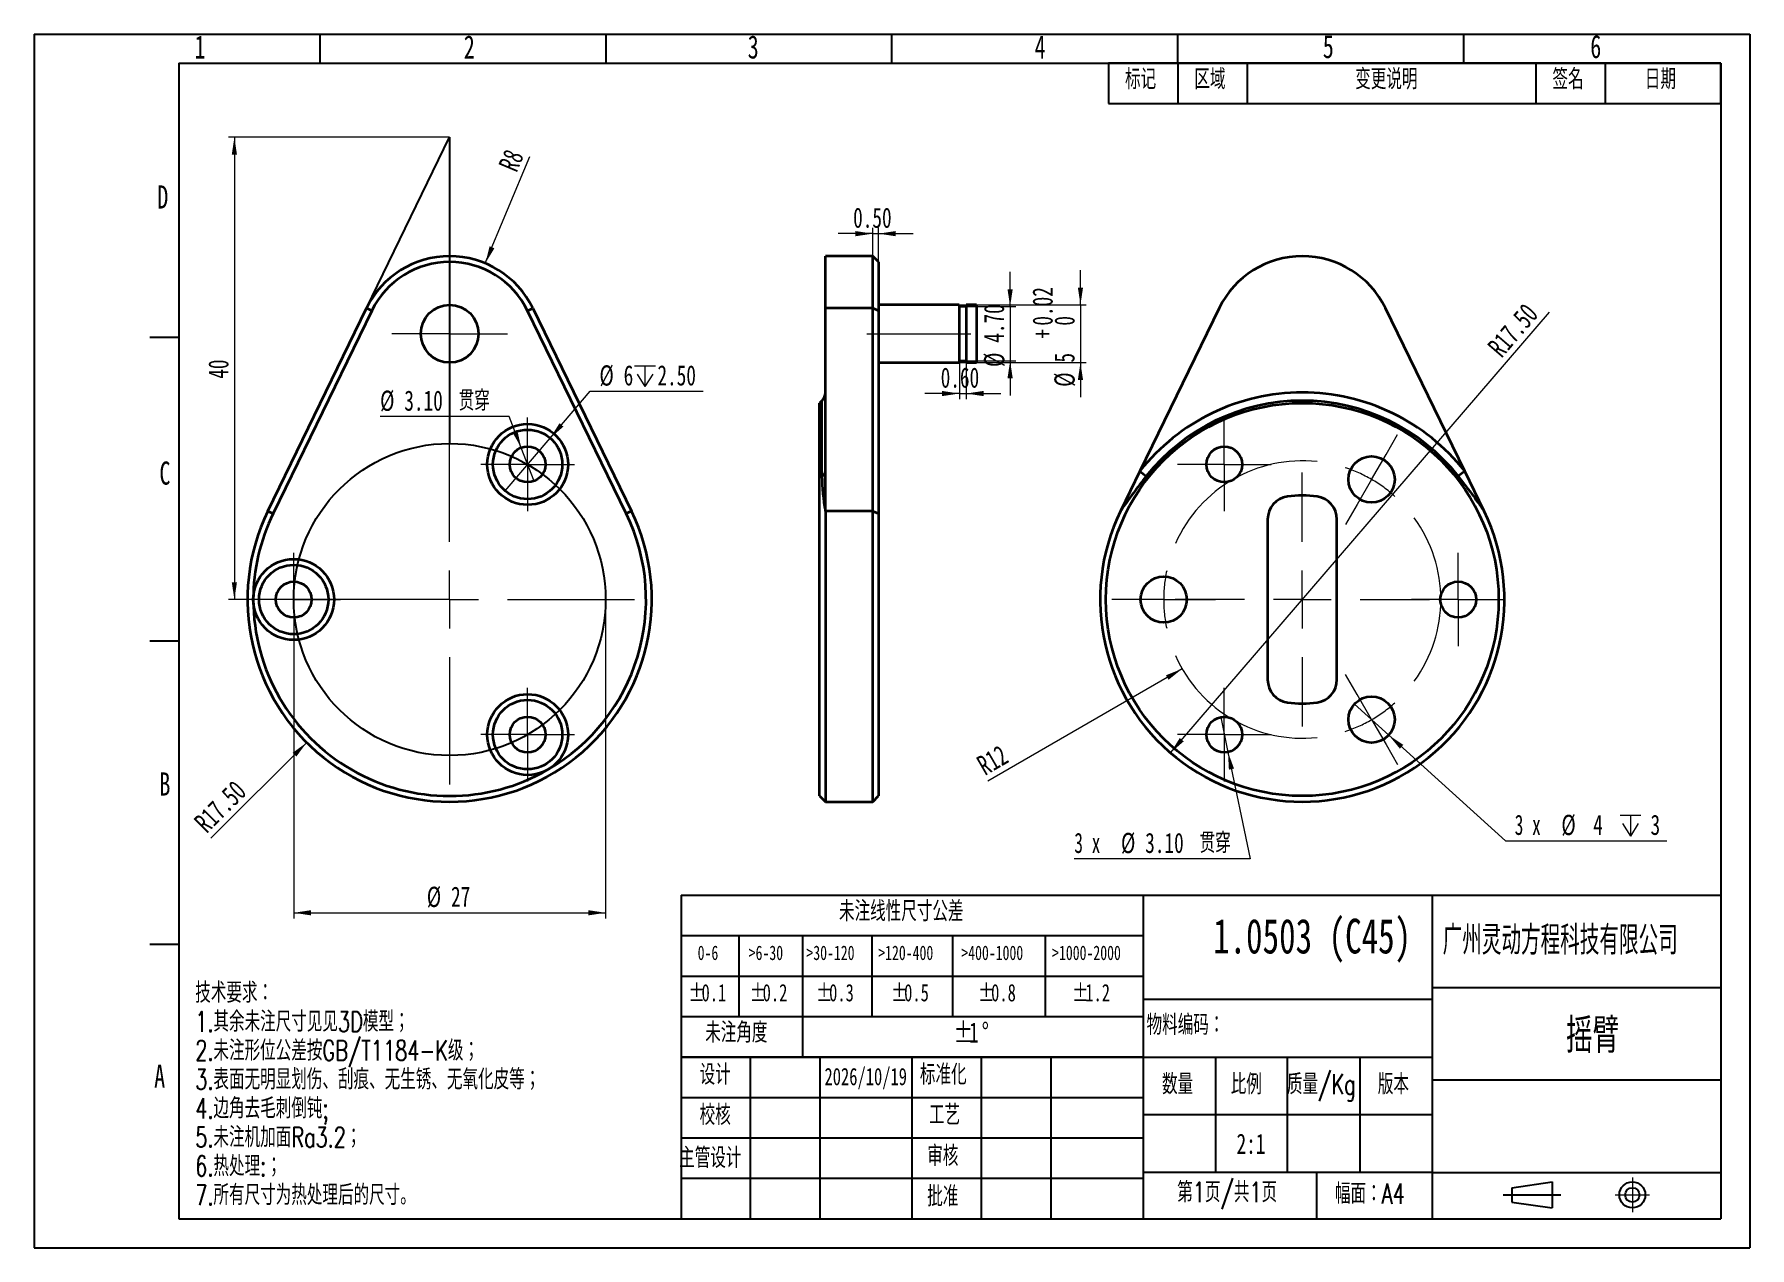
# Model space of a CAD drawing. Header units: millimetres. Extents: x 0 to 297, y 0 to 210.
import ezdxf

# ---------------------------------------------------------------- set-up
doc = ezdxf.new("R2010")
doc.units = ezdxf.units.MM
doc.linetypes.add('SLD-中心线', pattern=[34.29, 30.48, -1.27, 1.27, -1.27])
doc.linetypes.add('SLD-实线', pattern=[0])
for name, color, linetype in [('中心线层', 1, 'SLD-中心线'), ('尺寸线层', 83, 'SLD-实线'), ('文本', 7, 'SLD-实线')]:
    doc.layers.add(name, color=color, linetype=linetype)
doc.layers.add('粗实线层', color=7, linetype='SLD-实线', lineweight=35)
doc.styles.add('SLDTEXTSTYLE0', font='TXT', dxfattribs={"width": 0.7, "bigfont": 'bigfont'})
doc.styles.add('SLDTEXTSTYLE1', font='TXT', dxfattribs={"width": 0.7})
doc.styles.add('SLDTEXTSTYLE2', font='TXT', dxfattribs={"width": 0.616621, "bigfont": 'bigfont'})
doc.styles.add('SLDTEXTSTYLE3', font='TXT', dxfattribs={"width": 0.633333})
doc.dimstyles.new('SLDDIMSTYLE0', dxfattribs={"dimtxt": 3.5, "dimasz": 3, "dimexe": 0, "dimexo": 0.0625, "dimgap": 0.875, "dimtad": 2, "dimlfac": 0.5, "dimrnd": 1e-09, "dimzin": 0, "dimdsep": 46, "dimtxsty": 'SLDTEXTSTYLE1', "dimsah": 1, "dimcen": 0.09, "dimadec": 0, "dimazin": 0, "dimtfac": 1, "dimtmove": 0, "dimatfit": 0, "dimfxl": 0, "dimfrac": 2, "dimtolj": 1, "dimtzin": 12, "dimarcsym": 0})
doc.dimstyles.new('SLDDIMSTYLE1', dxfattribs={"dimtxt": 3.5, "dimasz": 3, "dimexe": 0, "dimexo": 0.0625, "dimgap": 0.875, "dimtad": 2, "dimlfac": 0.5, "dimrnd": 1e-09, "dimzin": 12, "dimdsep": 46, "dimtxsty": 'SLDTEXTSTYLE1', "dimsah": 1, "dimcen": 0.09, "dimadec": 0, "dimazin": 3, "dimtol": 1, "dimtp": 0.02, "dimtfac": 1, "dimtmove": 0, "dimatfit": 0, "dimfxl": 0, "dimfrac": 2, "dimtolj": 1, "dimarcsym": 0})
doc.dimstyles.new('SLDDIMSTYLE2', dxfattribs={"dimtxt": 3.5, "dimasz": 3, "dimexe": 0, "dimexo": 0.0625, "dimgap": 0.875, "dimtad": 2, "dimlfac": 0.5, "dimrnd": 1e-09, "dimzin": 4, "dimdsep": 46, "dimtxsty": 'SLDTEXTSTYLE1', "dimsah": 1, "dimcen": 0.09, "dimadec": 0, "dimazin": 1, "dimtfac": 1, "dimtmove": 0, "dimatfit": 0, "dimfxl": 0, "dimfrac": 2, "dimtolj": 1, "dimtzin": 12, "dimarcsym": 0})
doc.dimstyles.new('SLDDIMSTYLE3', dxfattribs={"dimtxt": 3.5, "dimasz": 3, "dimexe": 0, "dimexo": 0.0625, "dimgap": 0.875, "dimtad": 2, "dimlfac": 0.5, "dimrnd": 1e-09, "dimzin": 12, "dimdsep": 46, "dimtxsty": 'SLDTEXTSTYLE1', "dimsah": 1, "dimcen": 0, "dimadec": 0, "dimazin": 3, "dimtfac": 1, "dimtofl": 0, "dimtmove": 0, "dimatfit": 3, "dimfxl": 0, "dimfrac": 2, "dimtolj": 1, "dimtzin": 12, "dimarcsym": 0})
doc.dimstyles.new('SLDDIMSTYLE4', dxfattribs={"dimtxt": 3.5, "dimasz": 3, "dimexe": 0, "dimexo": 0.0625, "dimgap": 0.875, "dimtad": 0, "dimtih": 1, "dimtoh": 1, "dimlfac": 0.5, "dimrnd": 1e-09, "dimzin": 4, "dimdsep": 46, "dimtxsty": 'SLDTEXTSTYLE1', "dimblk1": 'NONE', "dimsah": 1, "dimcen": 0, "dimadec": 0, "dimazin": 1, "dimtfac": 1, "dimtmove": 0, "dimatfit": 3, "dimldrblk": 'NONE', "dimfxl": 0, "dimfrac": 2, "dimtolj": 1, "dimtzin": 12, "dimarcsym": 0})
doc.dimstyles.new('SLDDIMSTYLE5', dxfattribs={"dimtxt": 3.5, "dimasz": 3, "dimexe": 0, "dimexo": 0.0625, "dimgap": 0.875, "dimtad": 0, "dimtih": 1, "dimtoh": 1, "dimdec": 6, "dimlfac": 0.5, "dimrnd": 1e-09, "dimzin": 12, "dimdsep": 46, "dimtxsty": 'SLDTEXTSTYLE1', "dimblk1": 'NONE', "dimsah": 1, "dimcen": 0, "dimadec": 0, "dimazin": 3, "dimtfac": 1, "dimtmove": 0, "dimatfit": 3, "dimldrblk": 'NONE', "dimfxl": 0, "dimfrac": 2, "dimtolj": 1, "dimtzin": 12, "dimarcsym": 0})
doc.dimstyles.new('SLDDIMSTYLE6', dxfattribs={"dimtxt": 3.5, "dimasz": 3, "dimexe": 0, "dimexo": 0.0625, "dimgap": 0.875, "dimtad": 2, "dimlfac": 0.5, "dimrnd": 1e-09, "dimzin": 4, "dimdsep": 46, "dimtxsty": 'SLDTEXTSTYLE1', "dimsah": 1, "dimcen": 0, "dimadec": 0, "dimazin": 1, "dimtfac": 1, "dimtofl": 0, "dimtmove": 0, "dimatfit": 3, "dimfxl": 0, "dimfrac": 2, "dimtolj": 1, "dimtzin": 12, "dimarcsym": 0})
doc.dimstyles.new('SLDDIMSTYLE7', dxfattribs={"dimtxt": 3.5, "dimasz": 3, "dimexe": 0, "dimexo": 0.0625, "dimgap": 0.875, "dimtad": 2, "dimlfac": 0.5, "dimrnd": 1e-09, "dimzin": 12, "dimdsep": 46, "dimtxsty": 'SLDTEXTSTYLE1', "dimsah": 1, "dimcen": 0.09, "dimadec": 0, "dimazin": 3, "dimtfac": 1, "dimtofl": 0, "dimtmove": 0, "dimatfit": 3, "dimfxl": 0, "dimfrac": 2, "dimtolj": 1, "dimtzin": 12, "dimarcsym": 0})
doc.dimstyles.new('SLDDIMSTYLE8', dxfattribs={"dimtxt": 3.5, "dimasz": 3, "dimexe": 0, "dimexo": 0.0625, "dimgap": 0.875, "dimtad": 2, "dimlfac": 0.5, "dimrnd": 1e-09, "dimzin": 4, "dimdsep": 46, "dimtxsty": 'SLDTEXTSTYLE1', "dimsah": 1, "dimcen": 0, "dimadec": 0, "dimazin": 1, "dimtfac": 1, "dimtofl": 0, "dimtmove": 0, "dimatfit": 3, "dimfxl": 0, "dimfrac": 2, "dimtolj": 1, "dimtzin": 12, "dimarcsym": 0})
doc.dimstyles.new('SLDDIMSTYLE9', dxfattribs={"dimtxt": 3.5, "dimasz": 3, "dimexe": 0, "dimexo": 0.0625, "dimgap": 0.875, "dimtad": 0, "dimtih": 1, "dimtoh": 1, "dimlfac": 0.5, "dimrnd": 1e-09, "dimzin": 12, "dimdsep": 46, "dimtxsty": 'SLDTEXTSTYLE1', "dimblk1": 'NONE', "dimsah": 1, "dimcen": 0, "dimadec": 0, "dimazin": 3, "dimtfac": 1, "dimtmove": 0, "dimatfit": 3, "dimldrblk": 'NONE', "dimfxl": 0, "dimfrac": 2, "dimtolj": 1, "dimtzin": 12, "dimarcsym": 0})

# ---------------------------------------------------------------- blocks, each defined once
blk = doc.blocks.new('SW_TABLEANNOTATION_0')
at = {"color": 0}
for p, q in [((0, 0), (0, -7)), ((0, 0), (12, 0)), ((0, 0), (0, -7)), ((106, 0), (0, 0)), ((12, 0), (12, -7)), ((12, 0), (24, 0)), ((24, 0), (24, -7)), ((24, 0), (74, 0)), ((74, 0), (74, -7)), ((74, 0), (86, 0)), ((86, 0), (86, -7)), ((86, 0), (106, 0)), ((106, 0), (106, -7)), ((106, -7), (106, 0)), ((0, -7), (12, -7)), ((0, -7), (106, -7)), ((12, -7), (24, -7)), ((24, -7), (74, -7)), ((74, -7), (86, -7)), ((86, -7), (106, -7))]:
    blk.add_line(p, q, dxfattribs=at)
at = {"color": 0, "char_height": 3.5, "attachment_point": 1, "style": 'SLDTEXTSTYLE0'}
for s, insert in [('标记', (2.85, -1.01)), ('区域', (14.85, -1.01)), ('变更说明', (42.7, -1.01)), ('签名', (76.85, -1.01)), ('日期', (92.85, -1.01))]:
    blk.add_mtext(s, dxfattribs=dict(at, insert=insert))
blk = doc.blocks.new('SW_TABLEANNOTATION_1')
at = {"color": 0}
for p, q in [((0, 0), (0, -7)), ((0, 0), (5, 0)), ((5, 0), (10, 0)), ((10, 0), (21, 0)), ((21, 0), (33, 0)), ((33, 0), (47, 0)), ((47, 0), (63, 0)), ((63, 0), (80, 0)), ((80, 0), (80, -7)), ((0, -7), (0, -14)), ((0, -7), (5, -7)), ((5, -7), (10, -7)), ((10, -7), (10, -14)), ((10, -7), (21, -7)), ((21, -7), (21, -14)), ((21, -7), (33, -7)), ((33, -7), (33, -14)), ((33, -7), (47, -7)), ((47, -7), (47, -14)), ((47, -7), (63, -7)), ((63, -7), (63, -14)), ((63, -7), (80, -7)), ((80, -7), (80, -14)), ((0, -14), (0, -21)), ((0, -14), (5, -14)), ((5, -14), (10, -14)), ((10, -14), (10, -21)), ((10, -14), (21, -14)), ((21, -14), (21, -21)), ((21, -14), (33, -14)), ((33, -14), (33, -21)), ((33, -14), (47, -14)), ((47, -14), (47, -21)), ((47, -14), (63, -14)), ((63, -14), (63, -21)), ((63, -14), (80, -14)), ((80, -14), (80, -21)), ((0, -21), (0, -28)), ((0, -21), (5, -21)), ((5, -21), (10, -21)), ((10, -21), (21, -21)), ((21, -21), (21, -28)), ((21, -21), (21, -28)), ((21, -21), (33, -21)), ((33, -21), (47, -21)), ((47, -21), (63, -21)), ((63, -21), (80, -21)), ((80, -21), (80, -28)), ((0, -28), (5, -28)), ((5, -28), (10, -28)), ((10, -28), (21, -28)), ((21, -28), (33, -28)), ((33, -28), (47, -28)), ((47, -28), (63, -28)), ((63, -28), (80, -28))]:
    blk.add_line(p, q, dxfattribs=at)
at = {"color": 0, "attachment_point": 1}
for s, insert, char_height, style in [('未注线性尺寸公差', (27.32, -1.01), 3.5, 'SLDTEXTSTYLE0'), ('0-6', (2.85, -8.72), 2.5, 'SLDTEXTSTYLE1'), ('>6-30', (11.69, -8.72), 2.5, 'SLDTEXTSTYLE1'), ('>30-120', (21.68, -8.72), 2.5, 'SLDTEXTSTYLE1'), ('>120-400', (34.12, -8.72), 2.5, 'SLDTEXTSTYLE1'), ('>400-1000', (48.5, -8.72), 2.5, 'SLDTEXTSTYLE1'), ('>1000-2000', (64.22, -8.72), 2.5, 'SLDTEXTSTYLE1'), ('%%p', (1.25, -15.37), 3, 'SLDTEXTSTYLE1'), ('0.1', (3.52, -15.37), 3, 'SLDTEXTSTYLE1'), ('%%p', (11.84, -15.37), 3, 'SLDTEXTSTYLE1'), ('0.2', (14.1, -15.37), 3, 'SLDTEXTSTYLE1'), ('%%p', (23.34, -15.37), 3, 'SLDTEXTSTYLE1'), ('0.3', (25.61, -15.37), 3, 'SLDTEXTSTYLE1'), ('%%p', (36.34, -15.37), 3, 'SLDTEXTSTYLE1'), ('0.5', (38.6, -15.37), 3, 'SLDTEXTSTYLE1'), ('%%p', (51.4, -15.37), 3, 'SLDTEXTSTYLE1'), ('0.8', (53.66, -15.37), 3, 'SLDTEXTSTYLE1'), ('%%p', (67.69, -15.37), 3, 'SLDTEXTSTYLE1'), ('1.2', (69.96, -15.37), 3, 'SLDTEXTSTYLE1'), ('未注角度', (4.16, -22.01), 3.5, 'SLDTEXTSTYLE0'), ('%%p', (47.19, -22.01), 3.5, 'SLDTEXTSTYLE1'), ('1', (49.84, -22.01), 3.5, 'SLDTEXTSTYLE1'), ('%%d', (52.04, -22.01), 3.5, 'SLDTEXTSTYLE1')]:
    blk.add_mtext(s, dxfattribs=dict(at, insert=insert, char_height=char_height, style=style))
blk = doc.blocks.new('_D')
at = {"layer": '尺寸线层', "linetype": 'SLD-实线', "lineweight": 18}
for p, q in [((145.16, 175.5), (139.16, 175.5)), ((145.16, 171.61), (145.16, 176.5)), ((145.16, 175.5), (146.16, 175.5)), ((146.16, 170.61), (146.16, 176.5)), ((146.16, 175.5), (152.16, 175.5))]:
    blk.add_line(p, q, dxfattribs=at)
for points in [[(145.16, 175.5), (142.16, 175.95), (142.16, 175.05)], [(146.16, 175.5), (149.16, 175.05), (149.16, 175.95)]]:
    blk.add_solid(points, dxfattribs=at)
at = {"layer": '尺寸线层', "linetype": 'SLD-实线', "lineweight": 18, "insert": (141.77, 180.01), "char_height": 3.5, "attachment_point": 1, "style": 'SLDTEXTSTYLE1'}
blk.add_mtext('0.50', dxfattribs=at)
blk = doc.blocks.new('_D_1')
at = {"layer": '尺寸线层', "linetype": 'SLD-实线', "lineweight": 18}
for p, q in [((181.13, 163.18), (181.13, 169.18)), ((160.16, 163.18), (182.13, 163.18)), ((181.13, 163.18), (181.13, 153.18)), ((160.16, 153.18), (182.13, 153.18)), ((181.13, 153.18), (181.13, 147.18))]:
    blk.add_line(p, q, dxfattribs=at)
for points in [[(181.13, 163.18), (181.58, 166.18), (180.68, 166.18)], [(181.13, 153.18), (180.68, 150.18), (181.58, 150.18)]]:
    blk.add_solid(points, dxfattribs=at)
at = {"layer": '尺寸线层', "linetype": 'SLD-实线', "lineweight": 18, "char_height": 3.5, "attachment_point": 1, "rotation": 90, "style": 'SLDTEXTSTYLE1'}
for s, insert in [('0.02', (172.82, 159.58)), ('0', (176.62, 159.58)), ('+', (172.82, 157.33)), ('5', (176.6, 153.19)), ('%%c', (176.62, 149))]:
    blk.add_mtext(s, dxfattribs=dict(at, insert=insert))
blk = doc.blocks.new('_D_2')
at = {"layer": '尺寸线层', "linetype": 'SLD-实线', "lineweight": 18}
for p, q in [((168.95, 162.88), (168.95, 168.88)), ((161.36, 162.88), (169.95, 162.88)), ((168.95, 162.88), (168.95, 153.48)), ((161.36, 153.48), (169.95, 153.48)), ((168.95, 153.48), (168.95, 147.48))]:
    blk.add_line(p, q, dxfattribs=at)
for points in [[(168.95, 162.88), (169.4, 165.88), (168.5, 165.88)], [(168.95, 153.48), (168.5, 150.48), (169.4, 150.48)]]:
    blk.add_solid(points, dxfattribs=at)
at = {"layer": '尺寸线层', "linetype": 'SLD-实线', "lineweight": 18, "char_height": 3.5, "attachment_point": 1, "rotation": 90, "style": 'SLDTEXTSTYLE1'}
for s, insert in [('4.70', (164.41, 156.62)), ('%%c', (164.44, 152.43))]:
    blk.add_mtext(s, dxfattribs=dict(at, insert=insert))
blk = doc.blocks.new('_D_3')
at = {"layer": '尺寸线层', "linetype": 'SLD-实线', "lineweight": 18}
for p, q in [((160.16, 153.18), (160.16, 146.83)), ((161.36, 153.18), (161.36, 146.83)), ((160.16, 147.83), (154.16, 147.83)), ((160.16, 147.83), (161.36, 147.83)), ((161.36, 147.83), (167.36, 147.83))]:
    blk.add_line(p, q, dxfattribs=at)
for points in [[(160.16, 147.83), (157.16, 148.28), (157.16, 147.38)], [(161.36, 147.83), (164.36, 147.38), (164.36, 148.28)]]:
    blk.add_solid(points, dxfattribs=at)
at = {"layer": '尺寸线层', "linetype": 'SLD-实线', "lineweight": 18, "insert": (156.93, 152.34), "char_height": 3.5, "attachment_point": 1, "style": 'SLDTEXTSTYLE1'}
blk.add_mtext('0.60', dxfattribs=at)
blk = doc.blocks.new('_D_4')
at = {"layer": '尺寸线层', "linetype": 'SLD-实线', "lineweight": 18}
blk.add_line((198.75, 100.18), (165.11, 80.75), dxfattribs=at)
blk.add_solid([(198.75, 100.18), (195.93, 99.07), (196.38, 98.29)], dxfattribs=at)
at = {"layer": '尺寸线层', "linetype": 'SLD-实线', "lineweight": 18, "insert": (162.85, 84.66), "char_height": 3.5, "attachment_point": 1, "rotation": 30, "style": 'SLDTEXTSTYLE1'}
blk.add_mtext('R12', dxfattribs=at)
blk = doc.blocks.new('_D_5')
at = {"layer": '尺寸线层', "linetype": 'SLD-实线', "lineweight": 18}
for p, q in [((205.41, 91.83), (206.67, 85.76)), ((206.67, 85.76), (210.49, 67.3)), ((210.49, 67.3), (180.06, 67.3))]:
    blk.add_line(p, q, dxfattribs=at)
blk.add_solid([(206.67, 85.76), (206.83, 82.73), (207.72, 82.92)], dxfattribs=at)
at = {"layer": '尺寸线层', "linetype": 'SLD-实线', "lineweight": 18, "char_height": 3.5, "attachment_point": 1}
for s, insert, style in [('3 x', (180.06, 71.81), 'SLDTEXTSTYLE3'), ('%%c', (188.15, 71.79), 'SLDTEXTSTYLE1'), ('3.10', (192.34, 71.81), 'SLDTEXTSTYLE1'), ('贯穿', (201.75, 71.81), 'SLDTEXTSTYLE0')]:
    blk.add_mtext(s, dxfattribs=dict(at, insert=insert, style=style))
blk = doc.blocks.new('_None')
blk = doc.blocks.new('SW_SYMBOL_HOLE_DEPTH')
at = {"layer": '尺寸线层', "color": 0, "linetype": 'SLD-实线', "lineweight": 18}
for p, q in [((0, 875), (800, 875)), ((400, 875), (400, 75)), ((100, 555), (400, 75)), ((700, 555), (400, 75))]:
    blk.add_line(p, q, dxfattribs=at)
blk = doc.blocks.new('_D_6')
at = {"layer": '尺寸线层', "linetype": 'SLD-实线', "lineweight": 18}
for p, q in [((228.57, 94.08), (234.5, 88.71)), ((234.5, 88.71), (254.72, 70.43)), ((254.72, 70.43), (282.65, 70.43))]:
    blk.add_line(p, q, dxfattribs=at)
blk.add_solid([(234.5, 88.71), (236.43, 86.37), (237.03, 87.03)], dxfattribs=at)
at = {"layer": '尺寸线层', "linetype": 'SLD-实线', "lineweight": 18, "xscale": 0.004511737089201878, "yscale": 0.004511737089201878, "zscale": 0.004511737089201878}
blk.add_blockref('SW_SYMBOL_HOLE_DEPTH', (274.55, 70.91), dxfattribs=at)
at = {"layer": '尺寸线层', "linetype": 'SLD-实线', "lineweight": 18, "char_height": 3.5, "attachment_point": 1}
for s, insert, style in [('3 x', (256.31, 74.94), 'SLDTEXTSTYLE3'), ('%%c', (264.4, 74.92), 'SLDTEXTSTYLE1'), ('4', (269.9, 74.94), 'SLDTEXTSTYLE1'), ('3', (279.83, 74.94), 'SLDTEXTSTYLE1')]:
    blk.add_mtext(s, dxfattribs=dict(at, insert=insert, style=style))
blk = doc.blocks.new('_D_7')
at = {"layer": '尺寸线层', "linetype": 'SLD-实线', "lineweight": 18}
blk.add_line((196.71, 85.64), (262.33, 161.93), dxfattribs=at)
blk.add_solid([(196.71, 85.64), (199.01, 87.63), (198.33, 88.21)], dxfattribs=at)
at = {"layer": '尺寸线层', "linetype": 'SLD-实线', "lineweight": 18, "insert": (251.39, 156.13), "char_height": 3.5, "attachment_point": 1, "rotation": 49.3003, "style": 'SLDTEXTSTYLE1'}
blk.add_mtext('R17.50', dxfattribs=at)
blk = doc.blocks.new('SW_CENTERMARKSYMBOL_0')
at = {"layer": '中心线层', "color": 0, "linetype": 'SLD-中心线', "lineweight": 18}
for p, q in [((2.5, 45.9), (4.5, 49.36)), ((0, 41.57), (2.5, 45.9)), ((0, 41.57), (-2.5, 37.24)), ((-12, 30.78), (-12, 37.78)), ((-2.5, 37.24), (-4.5, 33.77)), ((-12, 20.78), (-12, 25.78)), ((-41, 20.78), (-45, 20.78)), ((-36, 20.78), (-41, 20.78)), ((-36, 20.78), (-31, 20.78)), ((-31, 20.78), (-27, 20.78)), ((-22, 20.78), (-29, 20.78)), ((-12, 20.78), (-17, 20.78)), ((-12, 20.78), (-12, 15.78)), ((-12, 20.78), (-7, 20.78)), ((-2, 20.78), (5, 20.78)), ((-12, 10.78), (-12, 3.78)), ((-2.5, 4.33), (-4.5, 7.79)), ((0, 0), (-2.5, 4.33)), ((0, 0), (2.5, -4.33)), ((2.5, -4.33), (4.5, -7.79))]:
    blk.add_line(p, q, dxfattribs=at)
for start, end in [(83.8732, 156.1268), (60, 71.9366), (48.0634, 60), (323.8732, 36.1268), (168.0634, 180), (180, 191.9366), (203.8732, 276.1268), (288.0634, 300), (300, 311.9366)]:
    blk.add_arc((-12, 20.78), 24, start, end, dxfattribs=at)
blk = doc.blocks.new('SW_CENTERMARKSYMBOL_1')
at = {"layer": '中心线层', "color": 0, "linetype": 'SLD-中心线', "lineweight": 18}
for p, q in [((0, 10), (0, 22)), ((0, 0), (0, 5)), ((-10, 0), (-22, 0)), ((0, 0), (-5, 0)), ((0, 0), (0, -5)), ((0, 0), (5, 0)), ((10, 0), (22, 0)), ((0, -10), (0, -22))]:
    blk.add_line(p, q, dxfattribs=at)
blk = doc.blocks.new('SW_CENTERMARKSYMBOL_2')
at = {"layer": '中心线层', "color": 0, "linetype": 'SLD-中心线', "lineweight": 18}
for p, q in [((0, 5), (0, 8.1)), ((0, 0), (0, 5)), ((-5, 0), (-8.1, 0)), ((0, 0), (-5, 0)), ((0, 0), (0, -5)), ((0, 0), (5, 0)), ((5, 0), (8.1, 0)), ((0, -5), (0, -8.1))]:
    blk.add_line(p, q, dxfattribs=at)
blk = doc.blocks.new('SW_CENTERMARKSYMBOL_3')
at = {"layer": '中心线层', "color": 0, "linetype": 'SLD-中心线', "lineweight": 18}
for p, q in [((0, 5), (0, 8.1)), ((0, 0), (0, 5)), ((-5, 0), (-8.1, 0)), ((0, 0), (-5, 0)), ((0, 0), (0, -5)), ((0, 0), (5, 0)), ((5, 0), (8.1, 0)), ((0, -5), (0, -8.1))]:
    blk.add_line(p, q, dxfattribs=at)
blk = doc.blocks.new('SW_CENTERMARKSYMBOL_4')
at = {"layer": '中心线层', "color": 0, "linetype": 'SLD-中心线', "lineweight": 18}
for p, q in [((0, 5), (0, 8.1)), ((0, 0), (0, 5)), ((-5, 0), (-8.1, 0)), ((0, 0), (-5, 0)), ((0, 0), (0, -5)), ((0, 0), (5, 0)), ((5, 0), (8.1, 0)), ((0, -5), (0, -8.1))]:
    blk.add_line(p, q, dxfattribs=at)
blk = doc.blocks.new('_D_8')
at = {"layer": '尺寸线层', "linetype": 'SLD-实线', "lineweight": 18}
for p, q in [((44.91, 112.18), (44.91, 56.96)), ((98.91, 112.18), (98.91, 56.96)), ((44.91, 57.96), (98.91, 57.96))]:
    blk.add_line(p, q, dxfattribs=at)
for points in [[(44.91, 57.96), (47.91, 57.51), (47.91, 58.41)], [(98.91, 57.96), (95.91, 58.41), (95.91, 57.51)]]:
    blk.add_solid(points, dxfattribs=at)
at = {"layer": '尺寸线层', "linetype": 'SLD-实线', "lineweight": 18, "char_height": 3.5, "attachment_point": 1, "style": 'SLDTEXTSTYLE1'}
for s, insert in [('%%c', (67.96, 62.47)), ('27', (72.15, 62.5))]:
    blk.add_mtext(s, dxfattribs=dict(at, insert=insert))
blk = doc.blocks.new('_D_9')
at = {"layer": '尺寸线层', "linetype": 'SLD-实线', "lineweight": 18}
for p, q in [((71.91, 192.18), (33.64, 192.18)), ((34.64, 192.18), (34.64, 112.18)), ((71.91, 112.18), (33.64, 112.18))]:
    blk.add_line(p, q, dxfattribs=at)
for points in [[(34.64, 192.18), (34.19, 189.18), (35.09, 189.18)], [(34.64, 112.18), (35.09, 115.18), (34.19, 115.18)]]:
    blk.add_solid(points, dxfattribs=at)
at = {"layer": '尺寸线层', "linetype": 'SLD-实线', "lineweight": 18, "insert": (30.12, 150.39), "char_height": 3.5, "attachment_point": 1, "rotation": 90, "style": 'SLDTEXTSTYLE1'}
blk.add_mtext('40', dxfattribs=at)
blk = doc.blocks.new('_D_10')
at = {"layer": '尺寸线层', "linetype": 'SLD-实线', "lineweight": 18}
blk.add_line((47.16, 87.43), (30.59, 70.86), dxfattribs=at)
blk.add_solid([(47.16, 87.43), (44.72, 85.63), (45.36, 84.99)], dxfattribs=at)
at = {"layer": '尺寸线层', "linetype": 'SLD-实线', "lineweight": 18, "insert": (27.4, 74.05), "char_height": 3.5, "attachment_point": 1, "rotation": 45, "style": 'SLDTEXTSTYLE1'}
blk.add_mtext('R17.50', dxfattribs=at)
blk = doc.blocks.new('_D_11')
at = {"layer": '尺寸线层', "linetype": 'SLD-实线', "lineweight": 18}
blk.add_line((78.08, 170.37), (85.82, 188.88), dxfattribs=at)
blk.add_solid([(78.08, 170.37), (79.66, 172.96), (78.83, 173.31)], dxfattribs=at)
at = {"layer": '尺寸线层', "linetype": 'SLD-实线', "lineweight": 18, "insert": (80.28, 187.31), "char_height": 3.5, "attachment_point": 1, "rotation": 67.3132, "style": 'SLDTEXTSTYLE1'}
blk.add_mtext('R8', dxfattribs=at)
blk = doc.blocks.new('_D_12')
at = {"layer": '尺寸线层', "linetype": 'SLD-实线', "lineweight": 18}
for p, q in [((89.32, 140.12), (96.26, 148.22)), ((96.26, 148.22), (115.81, 148.22)), ((81.51, 131.01), (89.32, 140.12))]:
    blk.add_line(p, q, dxfattribs=at)
blk.add_solid([(89.32, 140.12), (91.61, 142.1), (90.93, 142.69)], dxfattribs=at)
at = {"layer": '尺寸线层', "linetype": 'SLD-实线', "lineweight": 18, "xscale": 0.004511737089201878, "yscale": 0.004511737089201878, "zscale": 0.004511737089201878}
blk.add_blockref('SW_SYMBOL_HOLE_DEPTH', (103.92, 148.7), dxfattribs=at)
at = {"layer": '尺寸线层', "linetype": 'SLD-实线', "lineweight": 18, "char_height": 3.5, "attachment_point": 1, "style": 'SLDTEXTSTYLE1'}
for s, insert in [('%%c', (97.85, 152.71)), ('6', (102.04, 152.73)), ('2.50', (107.89, 152.73))]:
    blk.add_mtext(s, dxfattribs=dict(at, insert=insert))
blk = doc.blocks.new('_D_13')
at = {"layer": '尺寸线层', "linetype": 'SLD-实线', "lineweight": 18}
for p, q in [((82.21, 143.85), (59.87, 143.85)), ((84.3, 138.45), (82.21, 143.85)), ((86.53, 132.67), (84.3, 138.45))]:
    blk.add_line(p, q, dxfattribs=at)
blk.add_solid([(84.3, 138.45), (83.64, 141.42), (82.8, 141.09)], dxfattribs=at)
at = {"layer": '尺寸线层', "linetype": 'SLD-实线', "lineweight": 18, "char_height": 3.5, "attachment_point": 1}
for s, insert, style in [('贯穿', (73.47, 148.36), 'SLDTEXTSTYLE0'), ('%%c', (59.87, 148.34), 'SLDTEXTSTYLE1'), ('3.10', (64.06, 148.36), 'SLDTEXTSTYLE1')]:
    blk.add_mtext(s, dxfattribs=dict(at, insert=insert, style=style))
blk = doc.blocks.new('SW_CENTERMARKSYMBOL_5')
at = {"layer": '中心线层', "color": 0, "linetype": 'SLD-中心线', "lineweight": 18}
for p, q in [((0, 5), (0, 8.1)), ((0, 0), (0, 5)), ((-5, 0), (-8.1, 0)), ((0, 0), (-5, 0)), ((0, 0), (0, -5)), ((0, 0), (5, 0)), ((5, 0), (8.1, 0)), ((0, -5), (0, -8.1))]:
    blk.add_line(p, q, dxfattribs=at)
blk = doc.blocks.new('SW_CENTERMARKSYMBOL_6')
at = {"layer": '中心线层', "color": 0, "linetype": 'SLD-中心线', "lineweight": 18}
for p, q in [((0, 5), (0, 8.1)), ((0, 0), (0, 5)), ((-5, 0), (-8.1, 0)), ((0, 0), (-5, 0)), ((0, 0), (0, -5)), ((0, 0), (5, 0)), ((5, 0), (8.1, 0)), ((0, -5), (0, -8.1))]:
    blk.add_line(p, q, dxfattribs=at)
blk = doc.blocks.new('SW_CENTERMARKSYMBOL_7')
at = {"layer": '中心线层', "color": 0, "linetype": 'SLD-中心线', "lineweight": 18}
for p, q in [((0, 5), (0, 8.1)), ((0, 0), (0, 5)), ((-5, 0), (-8.1, 0)), ((0, 0), (-5, 0)), ((0, 0), (0, -5)), ((0, 0), (5, 0)), ((5, 0), (8.1, 0)), ((0, -5), (0, -8.1))]:
    blk.add_line(p, q, dxfattribs=at)
blk = doc.blocks.new('SW_CENTERMARKSYMBOL_8')
at = {"layer": '中心线层', "color": 0, "linetype": 'SLD-中心线', "lineweight": 18}
for p, q in [((0, 5), (0, 10)), ((0, 0), (0, 5)), ((-5, 0), (-10, 0)), ((0, 0), (-5, 0)), ((0, 0), (0, -5)), ((0, 0), (5, 0)), ((5, 0), (10, 0)), ((0, -5), (0, -10))]:
    blk.add_line(p, q, dxfattribs=at)
blk = doc.blocks.new('SW_CENTERMARKSYMBOL_9')
at = {"layer": '中心线层', "color": 0, "linetype": 'SLD-中心线', "lineweight": 18}
for p, q in [((0, 10), (0, 32)), ((0, 0), (0, 5)), ((-10, 0), (-32, 0)), ((0, 0), (-5, 0)), ((0, 0), (0, -5)), ((0, 0), (5, 0)), ((10, 0), (32, 0)), ((0, -10), (0, -32))]:
    blk.add_line(p, q, dxfattribs=at)

msp = doc.modelspace()

# ---------------------------------------------------------------- linework, layer by layer
for p, q in [((0, 210), (297, 210)), ((0, 210), (0, 0)), ((49.5, 205), (49.5, 210)), ((99, 205), (99, 210)), ((148.5, 205), (148.5, 210)), ((198, 205), (198, 210)), ((247.5, 205), (247.5, 210)), ((297, 210), (297, 0)), ((25, 205), (25, 5)), ((25, 205), (292, 205)), ((292, 205), (292, 5)), ((57.5245951, 162.6083755), (71.9120897, 192.1798041)), ((71.9120897, 192.1798041), (71.9120897, 139.1798041)), ((25, 157.5), (20, 157.5)), ((25, 105), (20, 105)), ((112, 61), (292, 61)), ((112, 61), (112, 5)), ((192, 61), (192, 5)), ((242, 61), (242, 5)), ((25, 52.5), (20, 52.5)), ((292, 45), (242, 45)), ((192, 43), (242, 43)), ((112, 33), (192, 33)), ((124, 5), (124, 33)), ((136, 33), (136, 5)), ((152, 5), (152, 33)), ((164, 5), (164, 33)), ((176, 33), (176, 5)), ((192, 33), (242, 33)), ((204.5, 33), (204.5, 13)), ((217, 13), (217, 33)), ((229.5, 33), (229.5, 13)), ((292, 29), (242, 29)), ((112, 26), (192, 26)), ((242, 23), (192, 23)), ((112, 19), (192, 19)), ((192, 12), (112, 12)), ((242, 13), (192, 13)), ((222, 13), (222, 5)), ((242, 13), (292, 13)), ((254.3262578, 9.1342907), (264.3262578, 9.1342907)), ((255.8262578, 10.3842907), (262.8262578, 11.3842907)), ((255.8262578, 10.3842907), (255.8262578, 7.8842907)), ((262.8262578, 11.3842907), (262.8262578, 6.8842907)), ((255.8262578, 7.8842907), (262.8262578, 6.8842907)), ((25, 5), (292, 5)), ((0, 0), (297, 0))]:
    msp.add_line(p, q)
at = {"linetype": 'SLD-中心线', "lineweight": 18}
msp.add_line((144.1580264, 158.1798041), (162.1580264, 158.1798041), dxfattribs=at)
for centre, radius in [((71.9120897, 112.1798041), 27), ((276.6807843, 9.1342907), 2.25), ((276.6807843, 9.1342907), 1.25)]:
    msp.add_circle(centre, radius)
at = {"layer": '中心线层', "linetype": 'SLD-中心线', "lineweight": 18}
for p, q in [((276.6807843, 12.1342907), (276.6807843, 6.1342907)), ((273.6807843, 9.1342907), (279.6807843, 9.1342907))]:
    msp.add_line(p, q, dxfattribs=at)
at = {"layer": '粗实线层', "linetype": 'SLD-实线', "lineweight": 35}
for p, q in [((145.1580264, 171.6083755), (136.9580264, 171.6083755)), ((136.9580264, 162.6083755), (136.9580264, 171.6083755)), ((146.1580264, 170.6083755), (145.1580264, 171.6083755)), ((145.1580264, 162.6083755), (145.1580264, 171.6083755)), ((146.1580264, 170.6083755), (146.1580264, 162.1708755)), ((40.4394453, 127.4923041), (57.5245951, 162.6083755)), ((58.4238136, 162.1708755), (41.3386638, 127.0548041)), ((58.4238136, 162.1708755), (57.5245951, 162.6083755)), ((85.4003659, 162.1708755), (86.2995843, 162.6083755)), ((102.4855157, 127.0548041), (85.4003659, 162.1708755)), ((86.2995843, 162.6083755), (103.3847341, 127.4923041)), ((136.9580264, 134.3803518), (136.9580264, 162.6083755)), ((145.1580264, 162.6083755), (136.9580264, 162.6083755)), ((145.1580264, 127.4923041), (145.1580264, 162.6083755)), ((146.1580264, 162.1708755), (145.1580264, 162.6083755)), ((160.1580264, 163.1798041), (146.1580264, 163.1798041)), ((146.1580264, 162.1708755), (146.1580264, 127.0548041)), ((160.1580264, 163.1798041), (160.1580264, 153.1798041)), ((161.3580264, 162.8798041), (160.1580264, 162.8798041)), ((163.1580264, 163.1798041), (161.3580264, 163.1798041)), ((161.3580264, 163.1798041), (161.3580264, 153.1798041)), ((163.1580264, 163.1798041), (163.1580264, 153.1798041)), ((205.1500172, 162.6083755), (191.4161342, 134.3803518)), ((247.6588893, 134.3803518), (233.9250063, 162.6083755)), ((146.1580264, 153.1798041), (160.1580264, 153.1798041)), ((160.1580264, 153.4798041), (161.3580264, 153.4798041)), ((161.3580264, 153.1798041), (163.1580264, 153.1798041)), ((136.37224, 146.5940177), (135.9580264, 146.1798041)), ((135.9580264, 78.1798041), (135.9580264, 146.1798041)), ((136.37224, 133.5040555), (136.37224, 146.5940177)), ((136.9580264, 127.4923041), (136.9580264, 134.3803518)), ((191.4161342, 134.3803518), (188.0648674, 127.4923041)), ((191.4161342, 134.3803518), (192.5261364, 133.5040555)), ((247.6588893, 134.3803518), (246.5488871, 133.5040555)), ((251.0101561, 127.4923041), (247.6588893, 134.3803518)), ((40.4394453, 127.4923041), (41.3386638, 127.0548041)), ((103.3847341, 127.4923041), (102.4855157, 127.0548041)), ((136.9580264, 127.4923041), (136.9580264, 77.1798041)), ((145.1580264, 127.4923041), (136.9580264, 127.4923041)), ((145.1580264, 77.1798041), (145.1580264, 127.4923041)), ((145.1580264, 127.4923041), (146.1580264, 127.0548041)), ((146.1580264, 127.0548041), (146.1580264, 112.1798041)), ((213.5375117, 126.0362106), (213.5375117, 98.3233976)), ((225.5375117, 98.3233976), (225.5375117, 126.0362106)), ((146.1580264, 112.1798041), (146.1580264, 78.1798041)), ((135.9580264, 78.1798041), (136.9580264, 77.1798041)), ((145.1580264, 77.1798041), (146.1580264, 78.1798041)), ((136.9580264, 77.1798041), (145.1580264, 77.1798041))]:
    msp.add_line(p, q, dxfattribs=at)
for centre, radius in [((71.9120897, 158.1798041), 5), ((219.5375117, 112.1798041), 34), ((85.4120897, 135.56249), 7), ((85.4120897, 135.56249), 6), ((85.4120897, 135.56249), 3.1), ((206.0375117, 135.56249), 3.1), ((231.5375117, 132.9644138), 4), ((44.9120897, 112.1798041), 7), ((44.9120897, 112.1798041), 6), ((195.5375117, 112.1798041), 4), ((44.9120897, 112.1798041), 3.1), ((246.5375117, 112.1798041), 3.1), ((85.4120897, 88.7971182), 7), ((231.5375117, 91.3951944), 4), ((85.4120897, 88.7971182), 6), ((85.4120897, 88.7971182), 3.1), ((206.0375117, 88.7971182), 3.1)]:
    msp.add_circle(centre, radius, dxfattribs=at)
for centre, radius, start, end in [((71.9120897, 155.6083755), 16, 25.944479772, 154.055520228), ((71.9120897, 155.6083755), 15, 25.944479772, 154.055520228), ((219.5375117, 155.6083755), 16, 25.944479772, 154.055520228), ((134.9580264, 148.0082312), 2, 315, 0), ((219.5375117, 112.1798041), 35.8284271, 38.289485602, 141.710514398), ((219.5375117, 112.1798041), 34.4142136, 38.289485602, 141.710514398), ((135.8811603, 134.4662738), 1.0802884, 297.038039151, 355.438095655), ((217.5375117, 126.0362106), 4, 98.213210702, 180), ((219.5375117, 112.1798041), 18, 81.786789298, 98.213210702), ((221.5375117, 126.0362106), 4, 360, 81.786789298), ((71.9120897, 112.1798041), 35, 154.055520228, 25.944479772), ((71.9120897, 112.1798041), 34, 154.055520228, 180), ((71.9120897, 112.1798041), 34, 300, 25.944479772), ((219.5375117, 112.1798041), 35, 154.055520228, 25.944479772), ((71.9120897, 112.1798041), 34, 180, 300), ((217.5375117, 98.3233976), 4, 180, 261.786789298), ((221.5375117, 98.3233976), 4, 278.213210702, 0), ((219.5375117, 112.1798041), 18, 261.786789298, 278.213210702)]:
    msp.add_arc(centre, radius, start, end, dxfattribs=at)
for points in [[(136.37224, 133.5040555), (136.37224, 131.5361302), (136.6022072, 129.5435325), (136.9580264, 127.4923041)], [(192.5261364, 133.5040555), (190.972549, 131.5361302), (189.4585573, 129.5435325), (188.0648674, 127.4923041)], [(246.5488871, 133.5040555), (248.1024745, 131.5361302), (249.6164662, 129.5435325), (251.0101561, 127.4923041)]]:
    msp.add_open_spline(points, degree=3, dxfattribs=at)

# ---------------------------------------------------------------- block references
for name, p in [('SW_TABLEANNOTATION_0', (186, 205)), ('SW_TABLEANNOTATION_1', (112.0007917, 61.0070374))]:
    msp.add_blockref(name, p)
at = {"layer": '中心线层', "linetype": 'SLD-中心线', "lineweight": 18}
for name, p in [('SW_CENTERMARKSYMBOL_8', (71.9120897, 158.1798041)), ('SW_CENTERMARKSYMBOL_9', (71.9120897, 112.1798041)), ('SW_CENTERMARKSYMBOL_5', (85.4120897, 135.56249)), ('SW_CENTERMARKSYMBOL_2', (206.0375117, 135.56249)), ('SW_CENTERMARKSYMBOL_0', (231.5375117, 91.3951944)), ('SW_CENTERMARKSYMBOL_1', (219.5375117, 112.1798041)), ('SW_CENTERMARKSYMBOL_7', (44.9120897, 112.1798041)), ('SW_CENTERMARKSYMBOL_4', (246.5375117, 112.1798041)), ('SW_CENTERMARKSYMBOL_6', (85.4120897, 88.7971182)), ('SW_CENTERMARKSYMBOL_3', (206.0375117, 88.7971182))]:
    msp.add_blockref(name, p, dxfattribs=at)

# ---------------------------------------------------------------- texts
at = {"layer": '文本', "linetype": 'SLD-实线', "lineweight": 18}
for s, insert, char_height, attachment_point, style in [('1', (27.7205428, 209.8118264), 4, 1, 'SLDTEXTSTYLE1'), ('2', (74.3597014, 209.8118264), 4, 1, 'SLDTEXTSTYLE1'), ('3', (123.5175808, 209.8118264), 4, 1, 'SLDTEXTSTYLE1'), ('4', (173.1918527, 209.8118264), 4, 1, 'SLDTEXTSTYLE1'), ('5', (223.0885135, 209.8869199), 4, 1, 'SLDTEXTSTYLE1'), ('6', (269.4005369, 209.8869199), 4, 1, 'SLDTEXTSTYLE1'), ('D', (21.2937193, 183.8510198), 4, 1, 'SLDTEXTSTYLE1'), ('C', (21.6612123, 136.0618264), 4, 1, 'SLDTEXTSTYLE1'), ('B', (21.6612123, 82.2545404), 4, 1, 'SLDTEXTSTYLE1'), ('1.0503 (C45)', (221.2342622, 56.9220768), 6, 2, 'SLDTEXTSTYLE1'), ('广州灵动方程科技有限公司', (243.8452362, 55.7191205), 5, 1, 'SLDTEXTSTYLE2'), ('技术要求：', (27.8643712, 45.8840829), 3.5, 1, 'SLDTEXTSTYLE0'), ('1.其余未注尺寸见见3D模型；', (27.8643712, 40.884083), 3.5, 1, 'SLDTEXTSTYLE0'), ('物料编码：', (192.5793345, 40.3195042), 3.5, 1, 'SLDTEXTSTYLE0'), ('摇臂', (269.7985205, 39.7103889), 6, 2, 'SLDTEXTSTYLE0'), ('2.未注形位公差按GB/T1184-K级；', (27.8643712, 35.8840831), 3.5, 1, 'SLDTEXTSTYLE0'), ('A', (20.7490995, 31.6775527), 4, 1, 'SLDTEXTSTYLE1'), ('3.表面无明显划伤、刮痕、无生锈、无氧化皮等；', (27.8643712, 30.8840832), 3.5, 1, 'SLDTEXTSTYLE0'), ('设计', (115.1949698, 31.720886), 3.5, 1, 'SLDTEXTSTYLE0'), ('2026/10/19', (136.8092551, 31.1194075), 3, 1, 'SLDTEXTSTYLE1'), ('标准化', (153.3356757, 31.720886), 3.5, 1, 'SLDTEXTSTYLE0'), ('数量', (195.2585289, 30.0414095), 3.5, 1, 'SLDTEXTSTYLE0'), ('比例', (207.152454, 30.0414095), 3.5, 1, 'SLDTEXTSTYLE0'), ('质量/Kg', (216.8820442, 30.0414095), 3.5, 1, 'SLDTEXTSTYLE0'), ('版本', (232.6177463, 30.0414095), 3.5, 1, 'SLDTEXTSTYLE0'), ('4.边角去毛刺倒钝;', (27.8643712, 25.8840833), 3.5, 1, 'SLDTEXTSTYLE0'), ('校核', (115.1949698, 24.7385796), 3.5, 1, 'SLDTEXTSTYLE0'), ('工艺', (154.9106756, 24.7385796), 3.5, 1, 'SLDTEXTSTYLE0'), ('5.未注机加面Ra3.2；', (27.8643712, 20.8840834), 3.5, 1, 'SLDTEXTSTYLE0'), ('审核', (154.6002507, 17.6531181), 3.5, 1, 'SLDTEXTSTYLE0'), ('2:1', (208.1559731, 19.7390396), 3.5, 1, 'SLDTEXTSTYLE1'), ('6.热处理:；', (27.8643712, 15.8840835), 3.5, 1, 'SLDTEXTSTYLE0'), ('主管设计', (111.6496572, 17.3105139), 3.5, 1, 'SLDTEXTSTYLE0'), ('第1页/共1页', (197.8882411, 11.3598807), 3.5, 1, 'SLDTEXTSTYLE0'), ('7.所有尺寸为热处理后的尺寸。', (27.8643712, 10.8840836), 3.5, 1, 'SLDTEXTSTYLE0'), ('批准', (154.6002507, 10.6498996), 3.5, 1, 'SLDTEXTSTYLE0'), ('幅面：A4', (225.1925109, 11.1164645), 3.5, 1, 'SLDTEXTSTYLE0')]:
    msp.add_mtext(s, dxfattribs=dict(at, insert=insert, char_height=char_height, attachment_point=attachment_point, style=style))

# ---------------------------------------------------------------- dimensions: what is measured, and where the dimension line sits
at = {"layer": '尺寸线层', "linetype": 'SLD-实线', "lineweight": 18}
dim = msp.add_linear_dim(base=(34.6351108, 112.1798041), p1=(71.9120897, 192.1798041), p2=(71.9120897, 112.1798041), angle=90, dimstyle='SLDDIMSTYLE7', dxfattribs=at)
dim.commit()
dim.dimension.update_dxf_attribs({"geometry": '_D_9', "text_midpoint": (34.6351108, 152.1798041), "dimtype": 160})
for center, mpoint, dimstyle, picture, middle in [((71.9120897, 155.6083755), (78.0831815, 170.3704088), 'SLDDIMSTYLE3', '_D_11', (85.1553774, 187.287983)), ((219.5375117, 112.1798041), (196.7141968, 85.6449912), 'SLDDIMSTYLE6', '_D_7', (258.5945034, 157.5881916)), ((71.9120897, 112.1798041), (47.1633524, 87.4310668), 'SLDDIMSTYLE8', '_D_10', (34.6351208, 74.9028352)), ((219.5375117, 112.1798041), (198.7529021, 100.1798041), 'SLDDIMSTYLE3', '_D_4', (167.6445391, 82.2193866))]:
    dim = msp.add_radius_dim(center=center, mpoint=mpoint, dimstyle=dimstyle, dxfattribs=at)
    dim.commit()
    dim.dimension.update_dxf_attribs({"geometry": picture, "text_midpoint": middle, "dimtype": 164})
for base, p1, p2, picture, middle in [((146.1580264, 175.4967006), (145.1580264, 171.6083755), (146.1580264, 170.6083755), '_D', (145.6580264, 175.4967006)), ((161.3580264, 147.8283643), (160.1580264, 153.1798041), (161.3580264, 153.1798041), '_D_3', (160.7580264, 147.8283643))]:
    dim = msp.add_linear_dim(base=base, p1=p1, p2=p2, dimstyle='SLDDIMSTYLE0', dxfattribs=at)
    dim.commit()
    dim.dimension.update_dxf_attribs({"geometry": picture, "text_midpoint": middle, "dimtype": 160})
for base, p1, p2, dimstyle, picture, middle in [((181.1325947, 153.1798041), (160.1580264, 163.1798041), (160.1580264, 153.1798041), 'SLDDIMSTYLE1', '_D_1', (181.1325947, 158.1798041)), ((168.9501708, 153.4798041), (161.3580264, 162.8798041), (161.3580264, 153.4798041), 'SLDDIMSTYLE2', '_D_2', (168.9501708, 158.1798041))]:
    dim = msp.add_linear_dim(base=base, p1=p1, p2=p2, angle=90, text='%%c<>', dimstyle=dimstyle, dxfattribs=at)
    dim.commit()
    dim.dimension.update_dxf_attribs({"geometry": picture, "text_midpoint": middle, "dimtype": 160})
for p1, p2, text, dimstyle, picture, middle in [((81.5078762, 131.0064921), (89.3163032, 140.1184879), '<>{\\fGDT;x}2.50', 'SLDDIMSTYLE9', '_D_12', (106.8289123, 150.4122345)), ((86.5279039, 132.6702662), (84.2962756, 138.4547139), '<> 贯穿', 'SLDDIMSTYLE4', '_D_13', (70.2497269, 146.0399428)), ((228.5705654, 94.0779597), (234.5044581, 88.7124291), '3 x <> {\\fGDT;x} 3\\P', 'SLDDIMSTYLE5', '_D_6', (269.4767847, 72.6226925)), ((205.408628, 91.8326586), (206.6663955, 85.7615779), '3 x <> 贯穿', 'SLDDIMSTYLE4', '_D_5', (194.4810277, 69.4927721))]:
    dim = msp.add_diameter_dim_2p(p1=p1, p2=p2, text=text, dimstyle=dimstyle, dxfattribs=at)
    dim.commit()
    dim.dimension.update_dxf_attribs({"geometry": picture, "text_midpoint": middle, "dimtype": 163})
dim = msp.add_linear_dim(base=(98.9120897, 60.1798041), p1=(44.9120897, 112.1798041), p2=(98.9120897, 112.1798041), text='%%c<>', dimstyle='SLDDIMSTYLE7', dxfattribs=at)
dim.commit()
dim.dimension.update_dxf_attribs({"geometry": '_D_8', "text_midpoint": (71.9120897, 60.1798041), "dimtype": 160})

doc.saveas('drawing.dxf')
